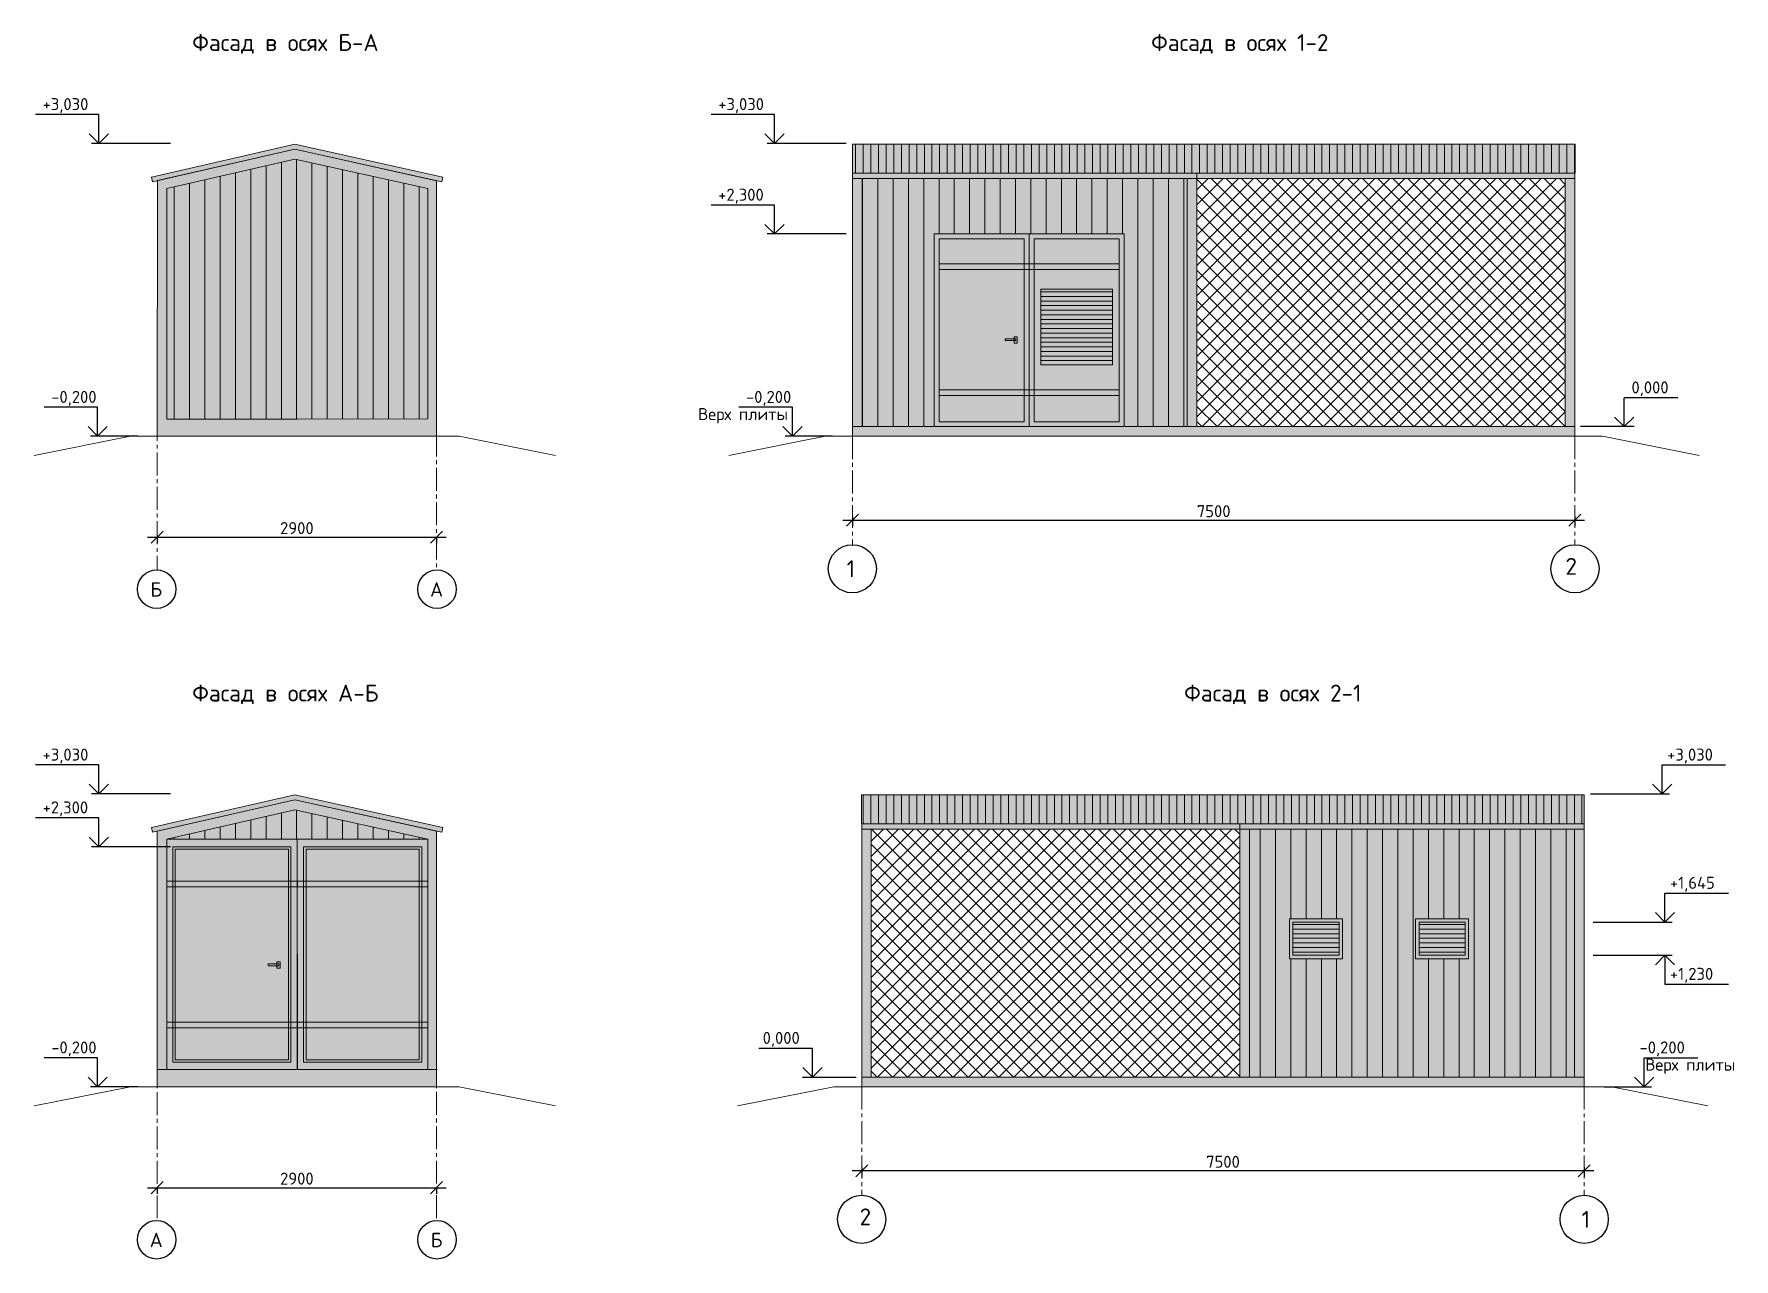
# Model space of a CAD drawing. Header units: millimetres. Extents: x 3795014 to 4300160, y 3869364 to 4016788.
# Drawn here: x 3872810 to 3908102, y 3949987 to 3975420 of the extents above; entities that cross this region are included whole.
import ezdxf
from ezdxf.enums import TextEntityAlignment as Align

# ---------------------------------------------------------------- set-up
doc = ezdxf.new("R2010")
doc.units = ezdxf.units.MM
doc.linetypes.add('осевая2', pattern=[28.575, 19.05, -3.175, 3.175, -3.175])
doc.layers.get('Defpoints').update_dxf_attribs({"color": 3})
doc.layers.add('1', color=7, linetype='Continuous')
doc.layers.add('1Оси', color=7, linetype='Continuous')
for name, color, linetype, lineweight in [('двери', 7, 'Continuous', 25), ('Дополнительная', 7, 'Continuous', 18), ('оси', 7, 'осевая2', 13), ('отметки', 7, 'Continuous', 18), ('размеры', 7, 'Continuous', 18), ('текст', 7, 'Continuous', 20), ('штриховка', 7, 'Continuous', 9)]:
    doc.layers.add(name, color=color, linetype=linetype, lineweight=lineweight)
doc.styles.add('ВНИПИТЕКСТ', font='isocpeui.ttf')
doc.styles.add('ГОСТ 2.304', font='isocpeur.ttf')
doc.dimstyles.new('СПДС', dxfattribs={"dimscale": 50, "dimtxt": 2.5, "dimasz": 2.5, "dimexe": 1.25, "dimexo": 0.625, "dimtad": 1, "dimdec": 0, "dimrnd": 0.001, "dimtxsty": 'ГОСТ 2.304', "dimblk": 'OBLIQUE', "dimcen": 2.5, "dimdle": 2, "dimadec": 0, "dimazin": 2, "dimtfac": 0.75, "dimtdec": 0, "dimtmove": 1, "dimatfit": 3, "dimfxl": 1, "dimtolj": 1, "dimarcsym": 1})
doc.dimstyles.new('СПДС$0', dxfattribs={"dimscale": 100, "dimtxt": 2.5, "dimasz": 2.5, "dimexe": 1.25, "dimexo": 0.004, "dimgap": 1, "dimtad": 1, "dimdec": 0, "dimtxsty": 'ВНИПИТЕКСТ', "dimblk": 'OBLIQUE', "dimcen": 0, "dimdle": 1.25, "dimclrd": 256, "dimclre": 256, "dimclrt": 256, "dimadec": 0, "dimazin": 2, "dimtfac": 1, "dimtdec": 0, "dimtmove": 1, "dimatfit": 3, "dimldrblk": 'NONE', "dimfxl": 1, "dimlwd": -1, "dimlwe": -1, "dimarcsym": 0})
pattern_1 = [(90, (3651422.22, 3877038.13), (-158.75, 0), [])]

# ---------------------------------------------------------------- blocks, each defined once
blk = doc.blocks.new('_Oblique')
at = {"color": 0, "linetype": 'ByBlock', "lineweight": -2}
blk.add_line((-0.5, -0.5), (0.5, 0.5), dxfattribs=at)
blk = doc.blocks.new('*D20')
at = {"layer": 'Defpoints', "color": 0, "lineweight": 20, "transparency": 16777216}
for p in [(3875367, 3965023), (3881167, 3965023), (3881167, 3964974)]:
    blk.add_point(p, dxfattribs=at)
at = {"layer": 'размеры', "color": 0, "lineweight": -2, "transparency": 16777216}
for p, q in [((3875167, 3964974), (3881367, 3964974)), ((3875367, 3964960), (3875367, 3964849)), ((3881167, 3964960), (3881167, 3964849))]:
    blk.add_line(p, q, dxfattribs=at)
at = {"layer": 'размеры', "color": 0, "lineweight": -2, "transparency": 16777216, "xscale": 250, "yscale": 250, "zscale": 250, "rotation": 180}
blk.add_blockref('_Oblique', (3875367, 3964974), dxfattribs=at)
at = {"layer": 'размеры', "color": 0, "lineweight": -2, "transparency": 16777216, "xscale": 250, "yscale": 250, "zscale": 250}
blk.add_blockref('_Oblique', (3881167, 3964974), dxfattribs=at)
at = {"layer": 'размеры', "color": 0, "transparency": 16777216, "insert": (3878267, 3965162), "char_height": 250, "attachment_point": 5, "style": 'ГОСТ 2.304'}
blk.add_mtext('\\A1;2900', dxfattribs=at)
blk = doc.blocks.new('*D21')
at = {"layer": 'Defpoints', "color": 0, "lineweight": 20, "transparency": 16777216}
for p in [(3889800, 3965463), (3904800, 3965463), (3904800, 3965325)]:
    blk.add_point(p, dxfattribs=at)
at = {"layer": 'размеры', "color": 0, "lineweight": -2, "transparency": 16777216}
for p, q in [((3889800, 3965400), (3889800, 3965200)), ((3904800, 3965400), (3904800, 3965200)), ((3889600, 3965325), (3905000, 3965325))]:
    blk.add_line(p, q, dxfattribs=at)
at = {"layer": 'размеры', "color": 0, "lineweight": -2, "transparency": 16777216, "xscale": 250, "yscale": 250, "zscale": 250, "rotation": 180}
blk.add_blockref('_Oblique', (3889800, 3965325), dxfattribs=at)
at = {"layer": 'размеры', "color": 0, "lineweight": -2, "transparency": 16777216, "xscale": 250, "yscale": 250, "zscale": 250}
blk.add_blockref('_Oblique', (3904800, 3965325), dxfattribs=at)
at = {"layer": 'размеры', "color": 0, "transparency": 16777216, "insert": (3897300, 3965513), "char_height": 250, "width": 709.66, "attachment_point": 5, "style": 'ГОСТ 2.304'}
blk.add_mtext('\\A1;7500', dxfattribs=at)
blk = doc.blocks.new('*D22')
at = {"layer": 'Defpoints', "color": 0, "lineweight": 20, "transparency": 16777216}
for p in [(3875367, 3951516), (3881167, 3951516), (3881167, 3951468)]:
    blk.add_point(p, dxfattribs=at)
at = {"layer": 'размеры', "color": 0, "lineweight": -2, "transparency": 16777216}
for p, q in [((3875167, 3951468), (3881367, 3951468)), ((3875367, 3951454), (3875367, 3951343)), ((3881167, 3951454), (3881167, 3951343))]:
    blk.add_line(p, q, dxfattribs=at)
at = {"layer": 'размеры', "color": 0, "lineweight": -2, "transparency": 16777216, "xscale": 250, "yscale": 250, "zscale": 250, "rotation": 180}
blk.add_blockref('_Oblique', (3875367, 3951468), dxfattribs=at)
at = {"layer": 'размеры', "color": 0, "lineweight": -2, "transparency": 16777216, "xscale": 250, "yscale": 250, "zscale": 250}
blk.add_blockref('_Oblique', (3881167, 3951468), dxfattribs=at)
at = {"layer": 'размеры', "color": 0, "transparency": 16777216, "insert": (3878267, 3951656), "char_height": 250, "attachment_point": 5, "style": 'ГОСТ 2.304'}
blk.add_mtext('\\A1;2900', dxfattribs=at)
blk = doc.blocks.new('*D23')
at = {"layer": 'Defpoints', "color": 0, "lineweight": 20, "transparency": 16777216}
for p in [(3889993, 3951957), (3904993, 3951957), (3889993, 3951819)]:
    blk.add_point(p, dxfattribs=at)
at = {"layer": 'размеры', "color": 0, "lineweight": -2, "transparency": 16777216}
for p, q in [((3905193, 3951819), (3889793, 3951819)), ((3889993, 3951894), (3889993, 3951694)), ((3904993, 3951894), (3904993, 3951694))]:
    blk.add_line(p, q, dxfattribs=at)
at = {"layer": 'размеры', "color": 0, "lineweight": -2, "transparency": 16777216, "xscale": 250, "yscale": 250, "zscale": 250, "rotation": 180}
blk.add_blockref('_Oblique', (3889993, 3951819), dxfattribs=at)
at = {"layer": 'размеры', "color": 0, "lineweight": -2, "transparency": 16777216, "xscale": 250, "yscale": 250, "zscale": 250}
blk.add_blockref('_Oblique', (3904993, 3951819), dxfattribs=at)
at = {"layer": 'размеры', "color": 0, "transparency": 16777216, "insert": (3897493, 3952006), "char_height": 250, "width": 709.66, "attachment_point": 5, "style": 'ГОСТ 2.304'}
blk.add_mtext('\\A1;7500', dxfattribs=at)

msp = doc.modelspace()

# ---------------------------------------------------------------- hatches: boundary and pattern name
at = {"layer": 'двери', "lineweight": 20, "ltscale": 100, "true_color": 0x007cb0}
h = msp.add_hatch(color=144, dxfattribs=at)
h.dxf.hatch_style = 1
h.paths.add_polyline_path([(3889799.7, 3972530.1), (3904803, 3972530.1), (3904803, 3973130.1), (3889799.7, 3973130.1)])
h = msp.add_hatch(color=144, dxfattribs=at)
h.dxf.hatch_style = 1
h.paths.add_polyline_path([(3904799.7, 3972530.1), (3896949.7, 3972530.1), (3896949.7, 3972419.7), (3904799.7, 3972419.7)])
h.paths.add_polyline_path([(3904799.7, 3972419.7), (3904599.7, 3972419.7), (3904599.7, 3967268.4), (3904799.7, 3967268.4)])
h = msp.add_hatch(color=144, dxfattribs=at)
h.dxf.hatch_style = 1
h.paths.add_polyline_path([(3893469.3, 3967268.4), (3891499.7, 3967268.4), (3891499.7, 3971268.4), (3893469.3, 3971268.4)])
h.paths.add_polyline_path([(3893469.3, 3967268.4), (3895438.9, 3967268.4), (3895438.9, 3971268.4), (3893469.3, 3971268.4)])
at = {"layer": 'двери', "lineweight": 20, "ltscale": 100}
h = msp.add_hatch(dxfattribs=at)
h.set_pattern_fill('ANSI31', color=256, scale=30, angle=315)
h.set_pattern_definition([(0, (-2841.28, 5952.71), (2e-14, 95.25), [])])
h.paths.add_polyline_path([(3895196.4, 3970119.4), (3893712, 3970119.4), (3893712, 3968554.6), (3895196.4, 3968554.6)])
at = {"layer": 'двери', "lineweight": 20, "ltscale": 100, "true_color": 0x007cb0}
h = msp.add_hatch(color=144, dxfattribs=at)
h.dxf.hatch_style = 1
h.paths.add_polyline_path([(3904992.7, 3959023.9), (3889989.4, 3959023.9), (3889989.4, 3959623.9), (3904992.7, 3959623.9)])
h = msp.add_hatch(color=144, dxfattribs=at)
h.dxf.hatch_style = 1
h.paths.add_polyline_path([(3889992.7, 3959023.9), (3897842.7, 3959023.9), (3897842.7, 3958913.4), (3889992.7, 3958913.4)])
h.paths.add_polyline_path([(3889992.7, 3958913.4), (3890192.7, 3958913.4), (3890192.7, 3953762.1), (3889992.7, 3953762.1)])
at = {"layer": 'двери', "lineweight": 20, "ltscale": 100, "true_color": 0x838486}
h = msp.add_hatch(dxfattribs=at)
h.set_pattern_fill('ANSI37', color=252, scale=70)
h.set_pattern_definition([(45, (-42471.1, -2919.79), (-157.154482, 157.154482), []), (135, (-42471.1, -2919.79), (-157.154482, -157.154482), [])])
h.paths.add_polyline_path([(3890192.7, 3958913.4), (3897842.7, 3958913.4), (3897842.7, 3953762.1), (3890192.7, 3953762.1)])
at = {"layer": 'штриховка', "lineweight": 20, "ltscale": 100, "true_color": 0x007cb0}
h = msp.add_hatch(color=144, dxfattribs=at)
h.dxf.hatch_style = 1
h.paths.add_polyline_path([(3881167.1, 3972374), (3881277.9, 3972352.4), (3881298.9, 3972450.1), (3878224.1, 3973130.1), (3875248.3, 3972450.1), (3875270, 3972352.5), (3875377.1, 3972376.3), (3875367.1, 3967070.1), (3881167.1, 3967070.1)])
at = {"layer": 'штриховка', "lineweight": 20, "ltscale": 100}
h = msp.add_hatch(dxfattribs=at)
h.set_pattern_fill('ANSI31', color=256, scale=50, angle=45)
h.set_pattern_definition(pattern_1)
h.paths.add_polyline_path([(3904805.2, 3973130.1), (3889799.7, 3973130.1), (3889799.7, 3972530.1), (3904805.2, 3972530.1)])
h = msp.add_hatch(dxfattribs=at)
h.set_pattern_fill('ANSI31', color=256, scale=100, angle=45)
h.paths.add_polyline_path([(3880984.9, 3972209.2), (3878225, 3972821.8), (3875567.5, 3972209.2), (3875568.1, 3967426.1), (3878278.2, 3967426.1), (3880988.3, 3967427.8)])
at = {"layer": 'штриховка', "lineweight": 20, "ltscale": 100, "true_color": 0x007cb0}
h = msp.add_hatch(color=144, dxfattribs=at)
h.dxf.hatch_style = 1
h.paths.add_polyline_path([(3896749.7, 3972419.7), (3889999.7, 3972419.7), (3889999.7, 3967268.4), (3891499.7, 3967268.4), (3891499.7, 3971268.4), (3895438.9, 3971268.4), (3895438.9, 3967268.4), (3896749.7, 3967268.4)])
h.paths.add_polyline_path([(3896949.7, 3972419.7), (3896749.7, 3972419.7), (3896749.7, 3967268.4), (3896949.7, 3967268.4)])
h.paths.add_polyline_path([(3896949.7, 3972530.1), (3889799.7, 3972530.1), (3889799.7, 3972419.7), (3896949.7, 3972419.7)])
h.paths.add_polyline_path([(3889999.7, 3972419.7), (3889799.7, 3972419.7), (3889799.7, 3967268.4), (3889999.7, 3967268.4), (3889999.7, 3967268.4)])
h.paths.add_polyline_path([(3904799.7, 3967268.4), (3904599.7, 3967268.4), (3896949.7, 3967268.4), (3896749.7, 3967268.4), (3893938.9, 3967268.4), (3891969.3, 3967268.4), (3889999.7, 3967268.4), (3889799.7, 3967268.4), (3889799.7, 3967070.1), (3904799.7, 3967070.1)])
at = {"layer": 'штриховка', "lineweight": 20, "ltscale": 100}
h = msp.add_hatch(dxfattribs=at)
h.set_pattern_fill('ANSI31', color=256, scale=100, angle=45)
h.paths.add_polyline_path([(3896749.7, 3972419.7), (3889999.7, 3972419.7), (3889999.7, 3967268.4), (3891499.7, 3967268.4), (3891499.7, 3971268.4), (3895438.9, 3971268.4), (3895438.9, 3967268.4), (3896749.7, 3967268.4)])
at = {"layer": 'штриховка', "lineweight": 20, "ltscale": 100, "true_color": 0x838486}
h = msp.add_hatch(dxfattribs=at)
h.set_pattern_fill('ANSI37', color=252, scale=70)
h.set_pattern_definition([(45, (-4300.85, 10586.48), (-157.154482, 157.154482), []), (135, (-4300.85, 10586.48), (-157.154482, -157.154482), [])])
h.paths.add_polyline_path([(3904599.7, 3972419.7), (3896949.7, 3972419.7), (3896949.7, 3967268.4), (3904599.7, 3967268.4)])
at = {"layer": 'штриховка', "lineweight": 20, "ltscale": 100, "true_color": 0x007cb0}
h = msp.add_hatch(color=144, dxfattribs=at)
h.dxf.hatch_style = 1
h.paths.add_polyline_path([(3878223.9, 3959623.8), (3875248.3, 3958943.9), (3875270, 3958846.2), (3878224.3, 3959521.5), (3881167.1, 3958870.6), (3881277.9, 3958846.1), (3881298.9, 3958943.9)])
h = msp.add_hatch(color=144, dxfattribs=at)
h.dxf.hatch_style = 1
h.paths.add_polyline_path([(3878225, 3959315.5), (3875567.5, 3958702.9), (3880984.9, 3958702.9)], flags=17)
h.paths.add_polyline_path([(3881167.1, 3953919.9), (3875367.1, 3953917.4), (3875367.1, 3953563.9), (3881167.1, 3953563.9)])
h.paths.add_polyline_path([(3875693.3, 3957716.1), (3875567.6, 3957716.1), (3875567.6, 3957832.6), (3875693.3, 3957832.6), (3875693.3, 3958547.3), (3878144.7, 3958547.3), (3878144.7, 3957832.5), (3878275.5, 3957832.5), (3878275.5, 3957832.5), (3878276.2, 3958702.9), (3875567.5, 3958702.9), (3878225, 3959315.5), (3880984.9, 3958702.9), (3878276.2, 3958702.9), (3878275.5, 3957832.5), (3878407.6, 3957832.5), (3878407.6, 3958547.3), (3880859, 3958547.3), (3880859, 3957832.6), (3880984.7, 3957832.6), (3880984.7, 3957716.1), (3880859, 3957716.1), (3880859, 3954905.5), (3880984.7, 3954905.5), (3880984.7, 3954789), (3880859, 3954789), (3880859, 3954070.4), (3878407.6, 3954070.4), (3878407.6, 3954789), (3878276.9, 3954789), (3878273.1, 3954789), (3878272.5, 3953918.6), (3881167.1, 3953919.9), (3881167.1, 3954886), (3881167.1, 3958870.6), (3878224.3, 3959521.5), (3875367.1, 3958868.4), (3875367.1, 3953917.4), (3878272.5, 3953918.6), (3878273.1, 3954789), (3878144.7, 3954789), (3878144.7, 3954070.4), (3875693.3, 3954070.4), (3875693.3, 3954789), (3875567.6, 3954789), (3875567.6, 3954905.5), (3875693.3, 3954905.5)])
at = {"layer": 'штриховка', "lineweight": 20, "ltscale": 100}
h = msp.add_hatch(dxfattribs=at)
h.set_pattern_fill('ANSI31', color=256, scale=50, angle=45)
h.set_pattern_definition(pattern_1)
h.paths.add_polyline_path([(3889987.2, 3959623.9), (3904992.7, 3959623.9), (3904992.7, 3959023.9), (3889987.2, 3959023.9)])
h = msp.add_hatch(dxfattribs=at)
h.set_pattern_fill('ANSI31', color=256, scale=100, angle=45)
h.paths.add_polyline_path([(3878225, 3959315.5), (3875567.5, 3958702.9), (3880984.9, 3958702.9)])
at = {"layer": 'штриховка', "lineweight": 20, "ltscale": 100, "true_color": 0x007cb0}
h = msp.add_hatch(color=144, dxfattribs=at)
h.dxf.hatch_style = 1
h.paths.add_polyline_path([(3904792.7, 3958913.4), (3898042.7, 3958913.4), (3898042.7, 3953762.1), (3904792.7, 3953762.1), (3904792.7, 3955123.9)])
h.paths.add_polyline_path([(3899972.7, 3957052.1), (3899972.7, 3956222.1), (3898872.7, 3956222.1), (3898872.7, 3957052.1)], flags=16)
h.paths.add_polyline_path([(3899902.7, 3956982.1), (3899902.7, 3956292.1), (3898942.7, 3956292.1), (3898942.7, 3956982.1)], flags=0)
h.paths.add_polyline_path([(3901492.7, 3957052.1), (3902592.7, 3957052.1), (3902592.7, 3956222.1), (3901492.7, 3956222.1)], flags=16)
h.paths.add_polyline_path([(3901562.7, 3956982.1), (3902522.7, 3956982.1), (3902522.7, 3956292.1), (3901562.7, 3956292.1)], flags=0)
h.paths.add_polyline_path([(3904992.7, 3959023.9), (3897842.7, 3959023.9), (3897842.7, 3958913.4), (3904992.7, 3958913.4)])
h.paths.add_polyline_path([(3898042.7, 3958913.4), (3897842.7, 3958913.4), (3897842.7, 3953762.1), (3898042.7, 3953762.1)])
h.paths.add_polyline_path([(3904992.7, 3953762.1), (3889992.7, 3953762.1), (3889992.7, 3953563.9), (3904992.7, 3953563.9)])
h.paths.add_polyline_path([(3904992.7, 3958913.4), (3904792.7, 3958913.4), (3904792.7, 3955123.9), (3904792.7, 3953762.1), (3904992.7, 3953762.1)])
h = msp.add_hatch(color=144, dxfattribs=at)
h.dxf.hatch_style = 1
h.paths.add_polyline_path([(3875567.5, 3958702.9), (3880988.3, 3958702.9), (3880988.3, 3953921.6), (3875567.5, 3953921.6)])
at = {"layer": 'штриховка', "lineweight": 20, "ltscale": 100}
h = msp.add_hatch(dxfattribs=at)
h.set_pattern_fill('ANSI31', color=256, scale=100, angle=45)
h.paths.add_polyline_path([(3904792.7, 3958913.4), (3898042.7, 3958913.4), (3898042.7, 3953762.1), (3904792.7, 3953762.1), (3904792.7, 3955123.9)])
h.paths.add_polyline_path([(3902592.7, 3957052.1), (3902592.7, 3956222.1), (3901492.7, 3956222.1), (3901492.7, 3957052.1)], flags=16)
h.paths.add_polyline_path([(3902522.7, 3956982.1), (3902522.7, 3956292.1), (3901562.7, 3956292.1), (3901562.7, 3956982.1)], flags=0)
h.paths.add_polyline_path([(3899972.7, 3957052.1), (3899972.7, 3956222.1), (3898872.7, 3956222.1), (3898872.7, 3957052.1)], flags=16)
h.paths.add_polyline_path([(3899902.7, 3956982.1), (3899902.7, 3956292.1), (3898942.7, 3956292.1), (3898942.7, 3956982.1)], flags=0)
at = {"layer": 'штриховка', "lineweight": 20, "ltscale": 100, "true_color": 0xecece7}
h = msp.add_hatch(color=254, dxfattribs=at)
h.dxf.hatch_style = 1
h.paths.add_polyline_path([(3899972.7, 3957052.1), (3898872.7, 3957052.1), (3898872.7, 3956222.1), (3899972.7, 3956222.1)])
at = {"layer": 'штриховка', "lineweight": 20, "ltscale": 100}
h = msp.add_hatch(dxfattribs=at)
h.set_pattern_fill('ANSI31', color=256, scale=30, angle=315)
h.set_pattern_definition([(0, (3899422.68, 3956645.04), (2e-14, 95.25), [])])
h.paths.add_polyline_path([(3899902.7, 3956982.1), (3898942.7, 3956982.1), (3898942.7, 3956292.1), (3899902.7, 3956292.1)])
h.paths.add_polyline_path([(3902522.7, 3956982.1), (3901562.7, 3956982.1), (3901562.7, 3956292.1), (3902522.7, 3956292.1)])
at = {"layer": 'штриховка', "lineweight": 20, "ltscale": 100, "true_color": 0xecece7}
h = msp.add_hatch(color=254, dxfattribs=at)
h.dxf.hatch_style = 1
h.paths.add_polyline_path([(3902592.7, 3957052.1), (3901492.7, 3957052.1), (3901492.7, 3956222.1), (3902592.7, 3956222.1)])

# ---------------------------------------------------------------- linework, layer by layer
at = {"layer": '1', "lineweight": 20, "ltscale": 100}
for points in [[(3893469.3, 3967268.4), (3891499.7, 3967268.4), (3891499.7, 3971268.4), (3893469.3, 3971268.4)], [(3893364, 3971168.4), (3891599.7, 3971168.4), (3891599.7, 3967368.4), (3893364, 3967368.4)], [(3893469.3, 3967268.4), (3895438.9, 3967268.4), (3895438.9, 3971268.4), (3893469.3, 3971268.4)], [(3893574.6, 3971168.4), (3895338.9, 3971168.4), (3895338.9, 3967368.4), (3893574.6, 3967368.4)], [(3893193.7, 3969092.9), (3892972.6, 3969092.9), (3892972.6, 3969053.7), (3893193.7, 3969053.7)], [(3893156.4, 3969134.4), (3893220.6, 3969134.4), (3893220.6, 3969003.5), (3893156.4, 3969003.5)], [(3877890.7, 3956114.8), (3877669.6, 3956114.8), (3877669.6, 3956075.6), (3877890.7, 3956075.6)], [(3877853.4, 3956156.4), (3877917.7, 3956156.4), (3877917.7, 3956025.5), (3877853.4, 3956025.5)]]:
    msp.add_lwpolyline(points, close=True, dxfattribs=at)
at = {"layer": '1Оси', "linetype": 'Continuous', "lineweight": 30}
for centre, radius in [((3889799.7, 3964317.5), 500), ((3904799.7, 3964317.5), 500), ((3875357.1, 3963893.3), 400), ((3881177.1, 3963893.3), 400), ((3889992.7, 3950811.2), 500), ((3904992.7, 3950811.2), 500), ((3875357.1, 3950387), 400), ((3881177.1, 3950387), 400)]:
    msp.add_circle(centre, radius, dxfattribs=at)
at = {"layer": 'двери', "linetype": 'Continuous', "lineweight": 20}
for p, q in [((3878224.1, 3973130.1), (3875248.3, 3972450.1)), ((3878223.7, 3973130.1), (3881298.9, 3972450.1)), ((3889799.7, 3973130.1), (3899915.7, 3973130.1)), ((3878224.3, 3973027.7), (3875270, 3972352.5)), ((3878224.3, 3973027.7), (3881277.9, 3972352.4)), ((3875270, 3972352.5), (3875248.3, 3972450.1)), ((3881277.9, 3972352.4), (3881298.9, 3972450.1)), ((3889799.7, 3972530.1), (3899915.7, 3972530.1)), ((3889799.7, 3972468.4), (3889799.7, 3967070.1)), ((3889999.7, 3972419.7), (3889999.7, 3967268.4)), ((3896749.7, 3967268.4), (3896749.7, 3972419.7)), ((3896949.7, 3972468.7), (3896949.7, 3967268.4)), ((3904599.7, 3967268.4), (3904599.7, 3972419.7)), ((3904799.7, 3972468.7), (3904799.7, 3967070.1)), ((3891499.7, 3967268.4), (3891499.7, 3971268.4)), ((3895438.9, 3967268.4), (3895438.9, 3971268.4)), ((3875568.1, 3967426.1), (3878278.2, 3967426.1)), ((3889799.7, 3967268.4), (3904799.7, 3967268.4)), ((3889799.7, 3967073.9), (3889799.7, 3967230.1)), ((3878224.1, 3959623.9), (3875248.3, 3958943.9)), ((3878224.3, 3959521.5), (3875270, 3958846.2)), ((3878223.7, 3959623.9), (3881298.9, 3958943.9)), ((3878224.3, 3959521.5), (3881277.9, 3958846.1)), ((3904992.7, 3959623.9), (3894876.7, 3959623.9)), ((3904992.7, 3959023.9), (3894876.7, 3959023.9)), ((3875270, 3958846.2), (3875248.3, 3958943.9)), ((3881277.9, 3958846.1), (3881298.9, 3958943.9)), ((3889992.7, 3958962.5), (3889992.7, 3953563.9)), ((3890192.7, 3953762.1), (3890192.7, 3958913.4)), ((3897842.7, 3958962.5), (3897842.7, 3953762.1)), ((3898042.7, 3953762.1), (3898042.7, 3958913.4)), ((3904792.7, 3958913.4), (3904792.7, 3953762.1)), ((3904992.7, 3958962.1), (3904992.7, 3953563.9)), ((3875367.8, 3953919.9), (3881177.1, 3953919.9)), ((3904992.7, 3953762.1), (3889992.7, 3953762.1)), ((3904992.7, 3953567.6), (3904992.7, 3953723.9))]:
    msp.add_line(p, q, dxfattribs=at)
at = {"layer": 'двери', "lineweight": 20, "ltscale": 100}
for p, q in [((3896949.7, 3972331.9), (3896949.7, 3972530.1)), ((3904799.7, 3972331.9), (3904799.7, 3972530.1)), ((3891499.7, 3968630.1), (3891499.7, 3967268.4)), ((3889992.7, 3958825.6), (3889992.7, 3959023.9)), ((3897842.7, 3958825.6), (3897842.7, 3959023.9)), ((3878276.2, 3958702.9), (3878272.5, 3953918.6)), ((3878276.2, 3958702.9), (3878279.9, 3953918.6)), ((3904792.7, 3955123.9), (3904792.7, 3953762.1)), ((3875367.8, 3953917.4), (3881177.1, 3953919.9))]:
    msp.add_line(p, q, dxfattribs=at)
for points in [[(3889799.7, 3972530.1), (3904803, 3972530.1), (3904803, 3973130.1), (3889799.7, 3973130.1)], [(3889799.7, 3972530.1), (3904799.7, 3972530.1), (3904799.7, 3972419.7), (3889799.7, 3972419.7)], [(3896949.7, 3972530.1), (3904799.7, 3972530.1), (3904799.7, 3972419.7), (3896949.7, 3972419.7)], [(3896949.7, 3967268.4), (3904599.7, 3967268.4), (3904599.7, 3972419.7), (3896949.7, 3972419.7)], [(3904599.7, 3972419.7), (3904799.7, 3972419.7), (3904799.7, 3967268.4), (3904599.7, 3967268.4)], [(3891599.7, 3970646.9), (3893469.3, 3970646.9), (3893469.3, 3970530.4), (3891599.7, 3970530.4)], [(3893469.3, 3970646.9), (3895338.9, 3970646.9), (3895338.9, 3970530.4), (3893469.3, 3970530.4)], [(3893712, 3970119.4), (3895196.4, 3970119.4), (3895196.4, 3968554.6), (3893712, 3968554.6)], [(3893712, 3970119.4), (3895196.4, 3970119.4), (3895196.4, 3968554.6), (3893712, 3968554.6)], [(3891599.7, 3968033.1), (3893469.3, 3968033.1), (3893469.3, 3967916.6), (3891599.7, 3967916.6)], [(3893469.3, 3968033.1), (3895338.9, 3968033.1), (3895338.9, 3967916.6), (3893469.3, 3967916.6)], [(3904992.7, 3959023.9), (3889989.4, 3959023.9), (3889989.4, 3959623.9), (3904992.7, 3959623.9)], [(3904992.7, 3959023.9), (3889992.7, 3959023.9), (3889992.7, 3958913.4), (3904992.7, 3958913.4)], [(3897842.7, 3959023.9), (3889992.7, 3959023.9), (3889992.7, 3958913.4), (3897842.7, 3958913.4)], [(3875567.5, 3958702.9), (3880988.3, 3958702.9), (3880988.3, 3953921.6), (3875567.5, 3953921.6)], [(3890192.7, 3958913.4), (3889992.7, 3958913.4), (3889992.7, 3953762.1), (3890192.7, 3953762.1)], [(3897842.7, 3953762.1), (3890192.7, 3953762.1), (3890192.7, 3958913.4), (3897842.7, 3958913.4)], [(3875693.3, 3958547.3), (3878144.7, 3958547.3), (3878144.7, 3954070.4), (3875693.3, 3954070.4)], [(3875743.3, 3958497.3), (3878094.7, 3958497.3), (3878094.7, 3954120.4), (3875743.3, 3954120.4)], [(3880859, 3958547.3), (3878407.6, 3958547.3), (3878407.6, 3954070.4), (3880859, 3954070.4)], [(3880809, 3958497.3), (3878457.6, 3958497.3), (3878457.6, 3954120.4), (3880809, 3954120.4)], [(3875567.6, 3957832.6), (3878275.5, 3957832.5), (3878275.5, 3957716), (3875567.6, 3957716.1)], [(3880984.7, 3957832.6), (3878276.9, 3957832.5), (3878276.9, 3957716), (3880984.7, 3957716.1)], [(3899972.7, 3957052.1), (3898872.7, 3957052.1), (3898872.7, 3956222.1), (3899972.7, 3956222.1)], [(3899972.7, 3957052.1), (3898872.7, 3957052.1), (3898872.7, 3956222.1), (3899972.7, 3956222.1)], [(3898872.7, 3957052.1), (3899972.7, 3957052.1), (3899972.7, 3956222.1), (3898872.7, 3956222.1)], [(3899902.7, 3956982.1), (3898942.7, 3956982.1), (3898942.7, 3956292.1), (3899902.7, 3956292.1)], [(3902592.7, 3957052.1), (3901492.7, 3957052.1), (3901492.7, 3956222.1), (3902592.7, 3956222.1)], [(3902592.7, 3957052.1), (3901492.7, 3957052.1), (3901492.7, 3956222.1), (3902592.7, 3956222.1)], [(3901492.7, 3957052.1), (3902592.7, 3957052.1), (3902592.7, 3956222.1), (3901492.7, 3956222.1)], [(3902522.7, 3956982.1), (3901562.7, 3956982.1), (3901562.7, 3956292.1), (3902522.7, 3956292.1)], [(3875567.6, 3954789), (3878275.5, 3954789), (3878275.5, 3954905.6), (3875567.6, 3954905.5)], [(3880984.7, 3954789), (3878276.9, 3954789), (3878276.9, 3954905.6), (3880984.7, 3954905.5)]]:
    msp.add_lwpolyline(points, close=True, dxfattribs=at)
at = {"layer": 'двери', "linetype": 'Continuous', "lineweight": 20}
for points in [[(3875367.1, 3967070.1), (3875377.1, 3972376.3), (3878224.3, 3973027.7), (3881167.1, 3972374), (3881167.1, 3967070.1), (3875367.1, 3967070.1)], [(3875367.1, 3953563.9), (3875367.1, 3958868.4), (3878224.3, 3959521.5), (3881167.1, 3958870.6), (3881167.1, 3953563.9), (3875367.1, 3953563.9)]]:
    msp.add_lwpolyline(points, dxfattribs=at)
at = {"layer": 'двери', "lineweight": 20, "ltscale": 100}
for points in [[(3875568.1, 3967424.4), (3875567.5, 3972209.2), (3878225, 3972821.8), (3880984.9, 3972209.2), (3880988.3, 3967427.8), (3875568.1, 3967424.4)], [(3875568.1, 3953918.1), (3875567.5, 3958702.9), (3878225, 3959315.5), (3880984.9, 3958702.9), (3880988.3, 3953921.6), (3875568.1, 3953918.1)]]:
    msp.add_lwpolyline(points, dxfattribs=at)
at = {"layer": 'Дополнительная'}
for p, q in [((3872810.2, 3966670.5), (3874814.2, 3967070.1)), ((3881634.1, 3967070.1), (3874814.1, 3967070.1)), ((3883638.1, 3966670.5), (3881634.1, 3967070.1)), ((3887232.8, 3966670.5), (3889236.8, 3967070.1)), ((3892837.1, 3967070.1), (3889236.7, 3967070.1)), ((3907379.1, 3966670.5), (3905375.1, 3967070.1)), ((3872810.2, 3953164.3), (3874814.2, 3953563.9)), ((3881634.1, 3953563.9), (3874814.1, 3953563.9)), ((3883638.1, 3953164.3), (3881634.1, 3953563.9)), ((3887413.3, 3953164.3), (3889417.3, 3953563.9)), ((3901955.3, 3953563.9), (3905555.7, 3953563.9)), ((3907559.7, 3953164.3), (3905555.7, 3953563.9))]:
    msp.add_line(p, q, dxfattribs=at)
at = {"layer": 'Дополнительная', "linetype": 'Continuous', "ltscale": 0.083333}
for points in [[(3889236, 3967070.1), (3905375.1, 3967070.1), (3905375.1, 3967070.1), (3889236, 3967070.1)], [(3905556.5, 3953563.9), (3889417.3, 3953563.9), (3889417.3, 3953563.9), (3905556.5, 3953563.9)]]:
    msp.add_lwpolyline(points, close=True, dxfattribs=at)
at = {"layer": 'оси', "ltscale": 25}
for p, q in [((3875367.1, 3968161.2), (3875367.1, 3964286.2)), ((3881167.1, 3967127), (3881167.1, 3964292.2)), ((3875367.1, 3954880), (3875367.1, 3950780)), ((3881167.1, 3954886), (3881167.1, 3950786))]:
    msp.add_line(p, q, dxfattribs=at)
at = {"layer": 'оси', "ltscale": 25, "extrusion": (1, 0, 0)}
for elevation in [3889799.7, 3904799.7]:
    msp.add_lwpolyline([(3967070.1, 0), (3964817.5, 0)], dxfattribs=dict(at, elevation=elevation))
at = {"layer": 'оси', "ltscale": 25, "extrusion": (-1, 0, 0)}
for elevation in [-3889992.7, -3904992.7]:
    msp.add_lwpolyline([(-3953563.9, 0), (-3951311.2, 0)], dxfattribs=dict(at, elevation=elevation))
at = {"layer": 'отметки', "linetype": 'Continuous', "lineweight": 25, "ltscale": 50}
for p, q in [((3874155.9, 3973750.1), (3872839.1, 3973750.1)), ((3874155.9, 3973150.1), (3874155.9, 3973750.1)), ((3888181.4, 3973750.1), (3886864.6, 3973750.1)), ((3888181.4, 3973150.1), (3888181.4, 3973750.1)), ((3875644.5, 3973150.1), (3874005.9, 3973150.1)), ((3889670, 3973150.1), (3888031.4, 3973150.1)), ((3888181.4, 3971868.4), (3886864.6, 3971868.4)), ((3888181.4, 3971268.4), (3888181.4, 3971868.4)), ((3889670, 3971268.4), (3888031.4, 3971268.4)), ((3905823.2, 3967268.4), (3905823.2, 3967868.4)), ((3906936.2, 3967868.4), (3905823.2, 3967868.4)), ((3874131.4, 3967670.1), (3873018.4, 3967670.1)), ((3874131.4, 3967070.1), (3874131.4, 3967670.1)), ((3888554, 3967670.1), (3887441, 3967670.1)), ((3888554, 3967070.1), (3888554, 3967670.1)), ((3906028, 3967268.4), (3904915, 3967268.4)), ((3874966.3, 3967070.1), (3873981.4, 3967070.1)), ((3889388.9, 3967070.1), (3888404, 3967070.1)), ((3874155.9, 3960243.9), (3872839.1, 3960243.9)), ((3874155.9, 3959643.9), (3874155.9, 3960243.9)), ((3906611, 3959643.9), (3906611, 3960243.9)), ((3906611, 3960243.9), (3907927.8, 3960243.9)), ((3875644.5, 3959643.9), (3874005.9, 3959643.9)), ((3905122.4, 3959643.9), (3906761, 3959643.9)), ((3874155.9, 3959147.3), (3872839.1, 3959147.3)), ((3874155.9, 3958547.3), (3874155.9, 3959147.3)), ((3875644.5, 3958547.3), (3874005.9, 3958547.3)), ((3906668.5, 3956982.1), (3906668.5, 3957582.1)), ((3906668.5, 3957582.1), (3907985.3, 3957582.1)), ((3905179.9, 3956982.1), (3906818.5, 3956982.1)), ((3905179.9, 3956292.1), (3906818.5, 3956292.1)), ((3906668.5, 3956292.1), (3906668.5, 3955692.1)), ((3906668.5, 3955692.1), (3907985.3, 3955692.1)), ((3874131.4, 3954163.9), (3873018.4, 3954163.9)), ((3874131.4, 3953563.9), (3874131.4, 3954163.9)), ((3887856.2, 3954362.1), (3888969.2, 3954362.1)), ((3888969.2, 3953762.1), (3888969.2, 3954362.1)), ((3906238.4, 3953563.9), (3906238.4, 3954163.9)), ((3906238.4, 3954163.9), (3907351.4, 3954163.9)), ((3888764.4, 3953762.1), (3889877.4, 3953762.1)), ((3874966.3, 3953563.9), (3873981.4, 3953563.9)), ((3905403.5, 3953563.9), (3906388.4, 3953563.9))]:
    msp.add_line(p, q, dxfattribs=at)
at = {"layer": 'отметки', "linetype": 'Continuous', "lineweight": 20, "ltscale": 50}
for p, q in [((3891862.8, 3967268.4), (3892847.8, 3967268.4)), ((3895075.8, 3967268.4), (3894090.9, 3967268.4))]:
    msp.add_line(p, q, dxfattribs=at)
at = {"layer": 'отметки', "linetype": 'Continuous', "lineweight": 25, "ltscale": 50}
for points in [[(3873955.9, 3973350.1), (3874155.9, 3973150.1), (3874355.9, 3973350.1)], [(3887981.4, 3973350.1), (3888181.4, 3973150.1), (3888381.4, 3973350.1)], [(3887981.4, 3971468.4), (3888181.4, 3971268.4), (3888381.4, 3971468.4)], [(3905623.2, 3967468.4), (3905823.2, 3967268.4), (3906023.2, 3967468.4)], [(3873931.4, 3967270.1), (3874131.4, 3967070.1), (3874331.4, 3967270.1)], [(3888354, 3967270.1), (3888554, 3967070.1), (3888754, 3967270.1)], [(3873955.9, 3959843.9), (3874155.9, 3959643.9), (3874355.9, 3959843.9)], [(3906811, 3959843.9), (3906611, 3959643.9), (3906411, 3959843.9)], [(3873955.9, 3958747.3), (3874155.9, 3958547.3), (3874355.9, 3958747.3)], [(3906868.5, 3957182.1), (3906668.5, 3956982.1), (3906468.5, 3957182.1)], [(3906868.5, 3956092.1), (3906668.5, 3956292.1), (3906468.5, 3956092.1)], [(3873931.4, 3953763.9), (3874131.4, 3953563.9), (3874331.4, 3953763.9)], [(3889169.2, 3953962.1), (3888969.2, 3953762.1), (3888769.2, 3953962.1)], [(3906438.4, 3953763.9), (3906238.4, 3953563.9), (3906038.4, 3953763.9)]]:
    msp.add_lwpolyline(points, dxfattribs=at)

# ---------------------------------------------------------------- texts
at = {"layer": 'текст', "style": 'ГОСТ 2.304'}
for s, p in [('Фасад в осях Б-А', (3876095, 3975067.9)), ('Фасад в осях 1-2', (3896001.7, 3975067.9)), ('Фасад в осях А-Б', (3876095, 3961561.7)), ('Фасад в осях 2-1', (3896687, 3961561.7))]:
    msp.add_text(s, height=350, dxfattribs=at).set_placement(p)
at = {"layer": 'текст', "linetype": 'Continuous', "lineweight": 25, "ltscale": 50, "style": 'ГОСТ 2.304'}
for s, p in [('+3,030', (3872989.1, 3973840.1)), ('+3,030', (3887014.6, 3973840.1)), ('+2,300', (3887014.6, 3971958.4)), ('0,000', (3905973.2, 3967958.4)), ('-0,200', (3873168.4, 3967760.1)), ('-0,200', (3887591, 3967760.1)), ('Верх плиты', (3886596.8, 3967404.4)), ('+3,030', (3872989.1, 3960333.9)), ('+3,030', (3906714.2, 3960333.9)), ('+2,300', (3872989.1, 3959237.3)), ('+1,645', (3906771.6, 3957672.1)), ('+1,230', (3906771.6, 3955782.1)), ('-0,200', (3873168.4, 3954253.9)), ('0,000', (3887936.8, 3954452.1)), ('-0,200', (3906141, 3954253.9)), ('Верх плиты', (3906260, 3953898.1))]:
    msp.add_text(s, height=250, dxfattribs=at).set_placement(p)
at = {"layer": 'текст', "style": 'ГОСТ 2.304'}
for s, p in [('Б', (3875347.4, 3963888.5)), ('А', (3881167.4, 3963888.5)), ('А', (3875347.4, 3950382.2)), ('Б', (3881167.4, 3950382.2))]:
    msp.add_text(s, height=300, dxfattribs=at).set_placement(p, align=Align.MIDDLE)
at = {"layer": 'текст', "ltscale": 0.166667, "char_height": 350, "width": 416.849, "style": 'ГОСТ 2.304'}
for s, insert, attachment_point in [('1', (3889679.2, 3964492.5), 1), ('2', (3904603.3, 3964543.4), 1), ('2', (3890189.1, 3951037.2), 3), ('1', (3905113.2, 3950986.2), 3)]:
    msp.add_mtext(s, dxfattribs=dict(at, insert=insert, attachment_point=attachment_point))

# ---------------------------------------------------------------- dimensions: what is measured, and where the dimension line sits
at = {"layer": 'размеры'}
for base, p1, p2, picture, middle in [((3904799.7, 3965325.2), (3889799.7, 3965462.9), (3904799.7, 3965462.9), '*D21', (3897299.7, 3965512.7)), ((3881167.1, 3964974.5), (3875367.1, 3965022.5), (3881167.1, 3965022.5), '*D20', (3878267.1, 3965162)), ((3881167.1, 3951468.2), (3875367.1, 3951516.3), (3881167.1, 3951516.3), '*D22', (3878267.1, 3951655.7))]:
    dim = msp.add_linear_dim(base=base, p1=p1, p2=p2, dimstyle='СПДС$0', override={"dimscale": 100, "dimexo": 0.625, "dimgap": 0.625, "dimlfac": 0.5, "dimrnd": 0.001, "dimtxsty": 'ГОСТ 2.304', "dimcen": 2.5, "dimdle": 2, "dimclrd": 0, "dimclre": 0, "dimclrt": 0, "dimtfac": 0.75, "dimtolj": 1, "dimlwd": -2, "dimlwe": -2, "dimarcsym": 1}, dxfattribs=at)
    dim.commit()
    dim.dimension.update_dxf_attribs({"geometry": picture, "text_midpoint": middle})
dim = msp.add_linear_dim(base=(3889992.7, 3951818.9), p1=(3904992.7, 3951956.6), p2=(3889992.7, 3951956.6), angle=180, dimstyle='СПДС', override={"dimscale": 100, "dimlfac": 0.5}, dxfattribs=at)
dim.commit()
dim.dimension.update_dxf_attribs({"geometry": '*D23', "text_midpoint": (3897492.7, 3952006.4)})

doc.saveas('drawing.dxf')
